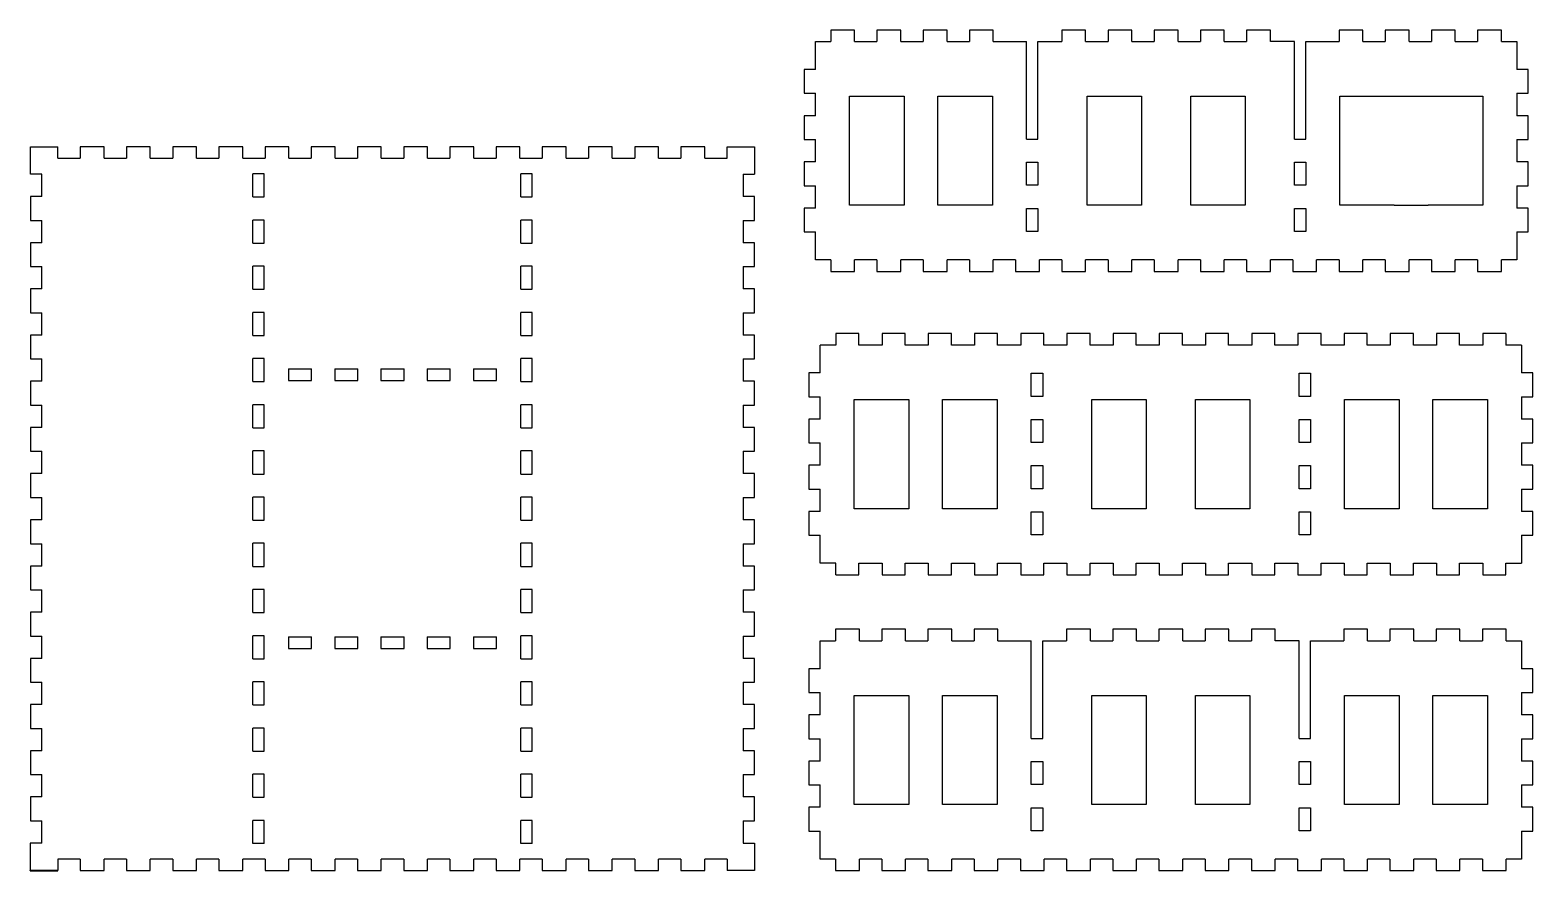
# Model space of a CAD drawing. Header units: millimetres. Extents: x -201 to 2280, y -214 to 290.
# Drawn here: x 15 to 428.1, y -0.1 to 231.1 of the extents above; entities that cross this region are included whole.
import ezdxf

# ---------------------------------------------------------------- set-up
doc = ezdxf.new("R2010")
doc.units = ezdxf.units.MM

msp = doc.modelspace()

# ---------------------------------------------------------------- linework, layer by layer
for p, q in [((230.93, 220.29), (230.93, 227.97)), ((230.93, 227.97), (235.1, 227.97)), ((241.65, 231.14), (235.1, 231.14)), ((235.1, 231.14), (235.1, 227.97)), ((241.65, 227.97), (241.65, 231.14)), ((241.65, 227.97), (247.8, 227.97)), ((254.35, 231.14), (247.8, 231.14)), ((247.8, 231.14), (247.8, 227.97)), ((254.35, 227.97), (254.35, 231.14)), ((254.35, 227.97), (260.5, 227.97)), ((267.05, 231.14), (260.5, 231.14)), ((260.5, 231.14), (260.5, 227.97)), ((267.05, 227.97), (267.05, 231.14)), ((267.05, 227.97), (273.2, 227.97)), ((279.75, 231.14), (273.2, 231.14)), ((273.2, 231.14), (273.2, 227.97)), ((279.75, 227.97), (279.75, 231.14)), ((279.75, 227.97), (288.87, 227.97)), ((288.87, 201.14), (288.87, 227.97)), ((292.04, 201.14), (292.04, 227.97)), ((292.04, 227.97), (298.6, 227.97)), ((305.15, 231.14), (298.6, 231.14)), ((298.6, 231.14), (298.6, 227.97)), ((305.15, 227.97), (305.15, 231.14)), ((305.15, 227.97), (311.3, 227.97)), ((317.85, 231.14), (311.3, 231.14)), ((311.3, 231.14), (311.3, 227.97)), ((317.85, 227.97), (317.85, 231.14)), ((317.85, 227.97), (324, 227.97)), ((330.55, 231.14), (324, 231.14)), ((324, 231.14), (324, 227.97)), ((330.55, 227.97), (330.55, 231.14)), ((330.55, 227.97), (336.7, 227.97)), ((343.25, 231.14), (336.7, 231.14)), ((336.7, 231.14), (336.7, 227.97)), ((343.25, 227.97), (343.25, 231.14)), ((343.25, 227.97), (349.4, 227.97)), ((355.95, 231.14), (349.4, 231.14)), ((349.4, 231.14), (349.4, 227.97)), ((355.95, 227.97), (355.95, 231.14)), ((362.52, 227.97), (355.95, 227.97)), ((362.52, 201.14), (362.52, 227.97)), ((365.69, 201.14), (365.69, 227.97)), ((365.69, 227.97), (374.8, 227.97)), ((381.35, 231.14), (374.8, 231.14)), ((374.8, 231.14), (374.8, 227.97)), ((381.35, 227.97), (381.35, 231.14)), ((381.35, 227.97), (387.5, 227.97)), ((394.05, 231.14), (387.5, 231.14)), ((387.5, 231.14), (387.5, 227.97)), ((394.05, 227.97), (394.05, 231.14)), ((394.05, 227.97), (400.2, 227.97)), ((406.75, 231.14), (400.2, 231.14)), ((400.2, 231.14), (400.2, 227.97)), ((406.75, 227.97), (406.75, 231.14)), ((406.75, 227.97), (412.9, 227.97)), ((419.45, 231.14), (412.9, 231.14)), ((412.9, 231.14), (412.9, 227.97)), ((419.45, 227.97), (419.45, 231.14)), ((419.45, 227.97), (423.63, 227.97)), ((423.63, 227.97), (423.63, 220.29)), ((230.93, 220.29), (227.75, 220.29)), ((227.75, 220.29), (227.75, 213.74)), ((426.8, 220.29), (423.63, 220.29)), ((426.8, 213.74), (426.8, 220.29)), ((227.75, 213.74), (230.93, 213.74)), ((230.93, 207.59), (230.93, 213.74)), ((240.24, 182.97), (240.24, 212.97)), ((240.24, 212.97), (255.24, 212.97)), ((255.24, 212.97), (255.24, 182.97)), ((264.55, 182.97), (264.55, 212.97)), ((264.55, 212.97), (279.55, 212.97)), ((279.55, 212.97), (279.55, 182.97)), ((305.53, 182.97), (305.53, 212.97)), ((305.53, 212.97), (320.53, 212.97)), ((320.53, 212.97), (320.53, 182.97)), ((334.02, 182.97), (334.02, 212.97)), ((334.02, 212.97), (349.02, 212.97)), ((349.02, 212.97), (349.02, 182.97)), ((375, 182.97), (375, 212.97)), ((375, 212.97), (390, 212.97)), ((390, 212.97), (399.32, 212.97)), ((399.32, 212.97), (414.32, 212.97)), ((414.32, 212.97), (414.32, 182.97)), ((423.63, 213.74), (423.63, 207.59)), ((423.63, 213.74), (426.8, 213.74)), ((230.93, 207.59), (227.75, 207.59)), ((227.75, 207.59), (227.75, 201.04)), ((426.8, 207.59), (423.63, 207.59)), ((426.8, 201.04), (426.8, 207.59)), ((15.1, 191.5), (15.1, 199.05)), ((15.1, 199.05), (22.65, 199.05)), ((22.65, 195.88), (22.65, 199.05)), ((35.35, 199.05), (28.8, 199.05)), ((28.8, 199.05), (28.8, 195.88)), ((35.35, 195.88), (35.35, 199.05)), ((48.05, 199.05), (41.5, 199.05)), ((41.5, 199.05), (41.5, 195.88)), ((48.05, 195.88), (48.05, 199.05)), ((60.75, 199.05), (54.2, 199.05)), ((54.2, 199.05), (54.2, 195.88)), ((60.75, 195.88), (60.75, 199.05)), ((73.45, 199.05), (66.9, 199.05)), ((66.9, 199.05), (66.9, 195.88)), ((73.45, 195.88), (73.45, 199.05)), ((86.15, 199.05), (79.6, 199.05)), ((79.6, 199.05), (79.6, 195.88)), ((86.15, 195.88), (86.15, 199.05)), ((98.85, 199.05), (92.3, 199.05)), ((92.3, 199.05), (92.3, 195.88)), ((98.85, 195.88), (98.85, 199.05)), ((111.55, 199.05), (105, 199.05)), ((105, 199.05), (105, 195.88)), ((111.55, 195.88), (111.55, 199.05)), ((124.25, 199.05), (117.7, 199.05)), ((117.7, 199.05), (117.7, 195.88)), ((124.25, 195.88), (124.25, 199.05)), ((136.95, 199.05), (130.4, 199.05)), ((130.4, 199.05), (130.4, 195.88)), ((136.95, 195.88), (136.95, 199.05)), ((149.65, 199.05), (143.1, 199.05)), ((143.1, 199.05), (143.1, 195.88)), ((149.65, 195.88), (149.65, 199.05)), ((162.35, 199.05), (155.8, 199.05)), ((155.8, 199.05), (155.8, 195.88)), ((162.35, 195.88), (162.35, 199.05)), ((175.05, 199.05), (168.5, 199.05)), ((168.5, 199.05), (168.5, 195.88)), ((175.05, 195.88), (175.05, 199.05)), ((187.75, 199.05), (181.2, 199.05)), ((181.2, 199.05), (181.2, 195.88)), ((187.75, 195.88), (187.75, 199.05)), ((200.45, 199.05), (193.9, 199.05)), ((193.9, 199.05), (193.9, 195.88)), ((200.45, 195.88), (200.45, 199.05)), ((206.6, 195.88), (206.6, 199.05)), ((206.6, 199.05), (214.15, 199.05)), ((214.15, 199.05), (214.15, 191.5)), ((227.75, 201.04), (230.93, 201.04)), ((230.93, 194.89), (230.93, 201.04)), ((288.87, 201.14), (292.04, 201.14)), ((362.52, 201.14), (365.69, 201.14)), ((423.63, 201.04), (423.63, 194.89)), ((423.63, 201.04), (426.8, 201.04)), ((22.65, 195.88), (28.8, 195.88)), ((35.35, 195.88), (41.5, 195.88)), ((48.05, 195.88), (54.2, 195.88)), ((60.75, 195.88), (66.9, 195.88)), ((73.45, 195.88), (79.6, 195.88)), ((86.15, 195.88), (92.3, 195.88)), ((98.85, 195.88), (105, 195.88)), ((111.55, 195.88), (117.7, 195.88)), ((124.25, 195.88), (130.4, 195.88)), ((136.95, 195.88), (143.1, 195.88)), ((149.65, 195.88), (155.8, 195.88)), ((162.35, 195.88), (168.5, 195.88)), ((175.05, 195.88), (181.2, 195.88)), ((187.75, 195.88), (193.9, 195.88)), ((200.45, 195.88), (206.6, 195.88)), ((230.93, 194.89), (227.75, 194.89)), ((227.75, 194.89), (227.75, 188.34)), ((288.87, 194.79), (292.04, 194.79)), ((288.87, 188.44), (288.87, 194.79)), ((292.04, 194.79), (292.04, 188.44)), ((362.52, 194.79), (365.69, 194.79)), ((362.52, 188.44), (362.52, 194.79)), ((365.69, 194.79), (365.69, 188.44)), ((426.8, 194.89), (423.63, 194.89)), ((426.8, 188.34), (426.8, 194.89)), ((18.28, 191.5), (15.1, 191.5)), ((18.28, 185.35), (18.28, 191.5)), ((79.39, 191.6), (76.21, 191.6)), ((76.21, 185.25), (76.21, 191.6)), ((79.39, 185.25), (79.39, 191.6)), ((153.04, 191.6), (149.86, 191.6)), ((149.86, 185.25), (149.86, 191.6)), ((153.04, 185.25), (153.04, 191.6)), ((210.98, 191.5), (210.98, 185.35)), ((210.98, 191.5), (214.15, 191.5)), ((227.75, 188.34), (230.93, 188.34)), ((230.93, 182.19), (230.93, 188.34)), ((292.04, 188.44), (288.87, 188.44)), ((365.69, 188.44), (362.52, 188.44)), ((423.63, 188.34), (423.63, 182.19)), ((423.63, 188.34), (426.8, 188.34)), ((18.28, 185.35), (15.1, 185.35)), ((15.1, 185.35), (15.1, 178.8)), ((76.21, 185.25), (79.39, 185.25)), ((149.86, 185.25), (153.04, 185.25)), ((214.15, 185.35), (210.98, 185.35)), ((214.15, 178.8), (214.15, 185.35)), ((230.93, 182.19), (227.75, 182.19)), ((227.75, 182.19), (227.75, 175.64)), ((255.24, 182.97), (240.24, 182.97)), ((279.55, 182.97), (264.55, 182.97)), ((288.87, 182.09), (292.04, 182.09)), ((288.87, 175.74), (288.87, 182.09)), ((292.04, 182.09), (292.04, 175.74)), ((320.53, 182.97), (305.53, 182.97)), ((349.02, 182.97), (334.02, 182.97)), ((362.52, 182.09), (365.69, 182.09)), ((362.52, 175.74), (362.52, 182.09)), ((365.69, 182.09), (365.69, 175.74)), ((390, 182.97), (375, 182.97)), ((390, 182.97), (399.32, 182.97)), ((414.32, 182.97), (399.32, 182.97)), ((426.8, 182.19), (423.63, 182.19)), ((426.8, 175.64), (426.8, 182.19)), ((15.1, 178.8), (18.28, 178.8)), ((18.28, 172.65), (18.28, 178.8)), ((79.39, 178.9), (76.21, 178.9)), ((76.21, 172.55), (76.21, 178.9)), ((79.39, 172.55), (79.39, 178.9)), ((153.04, 178.9), (149.86, 178.9)), ((149.86, 172.55), (149.86, 178.9)), ((153.04, 172.55), (153.04, 178.9)), ((210.98, 178.8), (210.98, 172.65)), ((210.98, 178.8), (214.15, 178.8)), ((227.75, 175.64), (230.93, 175.64)), ((230.93, 167.97), (230.93, 175.64)), ((292.04, 175.74), (288.87, 175.74)), ((365.69, 175.74), (362.52, 175.74)), ((423.63, 175.64), (423.63, 167.97)), ((423.63, 175.64), (426.8, 175.64)), ((18.28, 172.65), (15.1, 172.65)), ((15.1, 172.65), (15.1, 166.1)), ((76.21, 172.55), (79.39, 172.55)), ((149.86, 172.55), (153.04, 172.55)), ((214.15, 172.65), (210.98, 172.65)), ((214.15, 166.1), (214.15, 172.65)), ((15.1, 166.1), (18.28, 166.1)), ((18.28, 159.95), (18.28, 166.1)), ((79.39, 166.2), (76.21, 166.2)), ((76.21, 159.85), (76.21, 166.2)), ((79.39, 159.85), (79.39, 166.2)), ((153.04, 166.2), (149.86, 166.2)), ((149.86, 159.85), (149.86, 166.2)), ((153.04, 159.85), (153.04, 166.2)), ((210.98, 166.1), (210.98, 159.95)), ((210.98, 166.1), (214.15, 166.1)), ((235.1, 167.97), (230.93, 167.97)), ((235.1, 167.97), (235.1, 164.79)), ((241.65, 164.79), (241.65, 167.97)), ((247.8, 167.97), (241.65, 167.97)), ((247.8, 167.97), (247.8, 164.79)), ((254.35, 164.79), (254.35, 167.97)), ((260.5, 167.97), (254.35, 167.97)), ((260.5, 167.97), (260.5, 164.79)), ((267.05, 164.79), (267.05, 167.97)), ((273.2, 167.97), (267.05, 167.97)), ((273.2, 167.97), (273.2, 164.79)), ((279.75, 164.79), (279.75, 167.97)), ((285.9, 167.97), (279.75, 167.97)), ((285.9, 167.97), (285.9, 164.79)), ((292.45, 164.79), (292.45, 167.97)), ((298.6, 167.97), (292.45, 167.97)), ((298.6, 167.97), (298.6, 164.79)), ((305.15, 164.79), (305.15, 167.97)), ((311.3, 167.97), (305.15, 167.97)), ((311.3, 167.97), (311.3, 164.79)), ((317.85, 164.79), (317.85, 167.97)), ((324, 167.97), (317.85, 167.97)), ((324, 167.97), (324, 164.79)), ((330.55, 164.79), (330.55, 167.97)), ((336.7, 167.97), (330.55, 167.97)), ((336.7, 167.97), (336.7, 164.79)), ((343.25, 164.79), (343.25, 167.97)), ((349.4, 167.97), (343.25, 167.97)), ((349.4, 167.97), (349.4, 164.79)), ((355.95, 164.79), (355.95, 167.97)), ((362.1, 167.97), (355.95, 167.97)), ((362.1, 167.97), (362.1, 164.79)), ((368.65, 164.79), (368.65, 167.97)), ((374.8, 167.97), (368.65, 167.97)), ((374.8, 167.97), (374.8, 164.79)), ((381.35, 164.79), (381.35, 167.97)), ((387.5, 167.97), (381.35, 167.97)), ((387.5, 167.97), (387.5, 164.79)), ((394.05, 164.79), (394.05, 167.97)), ((400.2, 167.97), (394.05, 167.97)), ((400.2, 167.97), (400.2, 164.79)), ((406.75, 164.79), (406.75, 167.97)), ((412.9, 167.97), (406.75, 167.97)), ((412.9, 167.97), (412.9, 164.79)), ((419.45, 164.79), (419.45, 167.97)), ((423.63, 167.97), (419.45, 167.97)), ((235.1, 164.79), (241.65, 164.79)), ((247.8, 164.79), (254.35, 164.79)), ((260.5, 164.79), (267.05, 164.79)), ((273.2, 164.79), (279.75, 164.79)), ((285.9, 164.79), (292.45, 164.79)), ((298.6, 164.79), (305.15, 164.79)), ((311.3, 164.79), (317.85, 164.79)), ((324, 164.79), (330.55, 164.79)), ((336.7, 164.79), (343.25, 164.79)), ((349.4, 164.79), (355.95, 164.79)), ((362.1, 164.79), (368.65, 164.79)), ((374.8, 164.79), (381.35, 164.79)), ((387.5, 164.79), (394.05, 164.79)), ((400.2, 164.79), (406.75, 164.79)), ((412.9, 164.79), (419.45, 164.79)), ((18.28, 159.95), (15.1, 159.95)), ((15.1, 159.95), (15.1, 153.4)), ((76.21, 159.85), (79.39, 159.85)), ((149.86, 159.85), (153.04, 159.85)), ((214.15, 159.95), (210.98, 159.95)), ((214.15, 153.4), (214.15, 159.95)), ((15.1, 153.4), (18.28, 153.4)), ((18.28, 147.25), (18.28, 153.4)), ((79.39, 153.5), (76.21, 153.5)), ((76.21, 147.15), (76.21, 153.5)), ((79.39, 147.15), (79.39, 153.5)), ((153.04, 153.5), (149.86, 153.5)), ((149.86, 147.15), (149.86, 153.5)), ((153.04, 147.15), (153.04, 153.5)), ((210.98, 153.4), (210.98, 147.25)), ((210.98, 153.4), (214.15, 153.4)), ((18.28, 147.25), (15.1, 147.25)), ((15.1, 147.25), (15.1, 140.7)), ((76.21, 147.15), (79.39, 147.15)), ((149.86, 147.15), (153.04, 147.15)), ((214.15, 147.25), (210.98, 147.25)), ((214.15, 140.7), (214.15, 147.25)), ((242.85, 147.7), (236.5, 147.7)), ((236.5, 147.7), (236.5, 144.52)), ((242.85, 144.52), (242.85, 147.7)), ((255.55, 147.7), (249.2, 147.7)), ((249.2, 147.7), (249.2, 144.52)), ((255.55, 144.52), (255.55, 147.7)), ((268.25, 147.7), (261.9, 147.7)), ((261.9, 147.7), (261.9, 144.52)), ((268.25, 144.52), (268.25, 147.7)), ((280.95, 147.7), (274.6, 147.7)), ((274.6, 147.7), (274.6, 144.52)), ((280.95, 144.52), (280.95, 147.7)), ((293.65, 147.7), (287.3, 147.7)), ((287.3, 147.7), (287.3, 144.52)), ((293.65, 144.52), (293.65, 147.7)), ((306.35, 147.7), (300, 147.7)), ((300, 147.7), (300, 144.52)), ((306.35, 144.52), (306.35, 147.7)), ((319.05, 147.7), (312.7, 147.7)), ((312.7, 147.7), (312.7, 144.52)), ((319.05, 144.52), (319.05, 147.7)), ((331.75, 147.7), (325.4, 147.7)), ((325.4, 147.7), (325.4, 144.52)), ((331.75, 144.52), (331.75, 147.7)), ((344.45, 147.7), (338.1, 147.7)), ((338.1, 147.7), (338.1, 144.52)), ((344.45, 144.52), (344.45, 147.7)), ((357.15, 147.7), (350.8, 147.7)), ((350.8, 147.7), (350.8, 144.52)), ((357.15, 144.52), (357.15, 147.7)), ((369.85, 147.7), (363.5, 147.7)), ((363.5, 147.7), (363.5, 144.52)), ((369.85, 144.52), (369.85, 147.7)), ((382.55, 147.7), (376.2, 147.7)), ((376.2, 147.7), (376.2, 144.52)), ((382.55, 144.52), (382.55, 147.7)), ((395.25, 147.7), (388.9, 147.7)), ((388.9, 147.7), (388.9, 144.52)), ((395.25, 144.52), (395.25, 147.7)), ((407.95, 147.7), (401.6, 147.7)), ((401.6, 147.7), (401.6, 144.52)), ((407.95, 144.52), (407.95, 147.7)), ((420.65, 147.7), (414.3, 147.7)), ((414.3, 147.7), (414.3, 144.52)), ((420.65, 147.7), (420.65, 144.52)), ((15.1, 140.7), (18.28, 140.7)), ((18.28, 134.55), (18.28, 140.7)), ((79.39, 140.8), (76.21, 140.8)), ((76.21, 134.45), (76.21, 140.8)), ((79.39, 134.45), (79.39, 140.8)), ((153.04, 140.8), (149.86, 140.8)), ((149.86, 134.45), (149.86, 140.8)), ((153.04, 134.45), (153.04, 140.8)), ((210.98, 140.7), (210.98, 134.55)), ((210.98, 140.7), (214.15, 140.7)), ((236.5, 144.52), (232.22, 144.52)), ((232.22, 136.85), (232.22, 144.52)), ((249.2, 144.52), (242.85, 144.52)), ((261.9, 144.52), (255.55, 144.52)), ((274.6, 144.52), (268.25, 144.52)), ((287.3, 144.52), (280.95, 144.52)), ((287.3, 144.52), (287.3, 144.52)), ((300, 144.52), (293.65, 144.52)), ((312.7, 144.52), (306.35, 144.52)), ((325.4, 144.52), (319.05, 144.52)), ((338.1, 144.52), (331.75, 144.52)), ((350.8, 144.52), (344.45, 144.52)), ((363.5, 144.52), (357.15, 144.52)), ((376.2, 144.52), (369.85, 144.52)), ((388.9, 144.52), (382.55, 144.52)), ((401.6, 144.52), (395.25, 144.52)), ((414.3, 144.52), (407.95, 144.52)), ((424.92, 144.52), (420.65, 144.52)), ((424.92, 144.52), (424.92, 136.85)), ((86.05, 137.94), (86.05, 134.76)), ((86.05, 137.94), (92.4, 137.94)), ((92.4, 134.76), (92.4, 137.94)), ((98.75, 137.94), (98.75, 134.76)), ((98.75, 137.94), (105.1, 137.94)), ((105.1, 134.76), (105.1, 137.94)), ((111.45, 137.94), (111.45, 134.76)), ((111.45, 137.94), (117.8, 137.94)), ((117.8, 134.76), (117.8, 137.94)), ((124.15, 137.94), (124.15, 134.76)), ((124.15, 137.94), (130.5, 137.94)), ((130.5, 134.76), (130.5, 137.94)), ((136.85, 137.94), (136.85, 134.76)), ((136.85, 137.94), (143.2, 137.94)), ((143.2, 134.76), (143.2, 137.94)), ((232.22, 136.85), (229.05, 136.85)), ((229.05, 136.85), (229.05, 130.3)), ((290.16, 136.75), (293.34, 136.75)), ((290.16, 130.4), (290.16, 136.75)), ((293.34, 136.75), (293.34, 130.4)), ((363.81, 136.75), (366.99, 136.75)), ((363.81, 130.4), (363.81, 136.75)), ((366.99, 136.75), (366.99, 130.4)), ((428.1, 136.85), (424.92, 136.85)), ((428.1, 130.3), (428.1, 136.85)), ((18.28, 134.55), (15.1, 134.55)), ((15.1, 134.55), (15.1, 128)), ((76.21, 134.45), (79.39, 134.45)), ((86.05, 134.76), (92.4, 134.76)), ((98.75, 134.76), (105.1, 134.76)), ((111.45, 134.76), (117.8, 134.76)), ((124.15, 134.76), (130.5, 134.76)), ((136.85, 134.76), (143.2, 134.76)), ((149.86, 134.45), (153.04, 134.45)), ((214.15, 134.55), (210.98, 134.55)), ((214.15, 128), (214.15, 134.55)), ((79.39, 128.1), (76.21, 128.1)), ((76.21, 121.75), (76.21, 128.1)), ((79.39, 121.75), (79.39, 128.1)), ((153.04, 128.1), (149.86, 128.1)), ((149.86, 121.75), (149.86, 128.1)), ((153.04, 121.75), (153.04, 128.1)), ((229.05, 130.3), (232.22, 130.3)), ((232.22, 124.15), (232.22, 130.3)), ((241.54, 99.52), (241.54, 129.52)), ((241.54, 129.52), (256.54, 129.52)), ((256.54, 129.52), (256.54, 99.52)), ((265.85, 99.52), (265.85, 129.52)), ((265.85, 129.52), (280.85, 129.52)), ((280.85, 129.52), (280.85, 99.52)), ((293.34, 130.4), (290.16, 130.4)), ((306.83, 99.52), (306.83, 129.52)), ((306.83, 129.52), (321.83, 129.52)), ((321.83, 129.52), (321.83, 99.52)), ((335.32, 99.52), (335.32, 129.52)), ((335.32, 129.52), (350.32, 129.52)), ((350.32, 129.52), (350.32, 99.52)), ((366.99, 130.4), (363.81, 130.4)), ((376.3, 99.52), (376.3, 129.52)), ((376.3, 129.52), (391.3, 129.52)), ((391.3, 129.52), (391.3, 99.52)), ((400.61, 99.52), (400.61, 129.52)), ((400.61, 129.52), (415.61, 129.52)), ((415.61, 129.52), (415.61, 99.52)), ((424.92, 130.3), (424.92, 124.15)), ((424.92, 130.3), (428.1, 130.3)), ((15.1, 128), (18.28, 128)), ((18.28, 121.85), (18.28, 128)), ((210.98, 128), (210.98, 121.85)), ((210.98, 128), (214.15, 128)), ((232.22, 124.15), (229.05, 124.15)), ((229.05, 124.15), (229.05, 117.6)), ((290.16, 124.05), (293.34, 124.05)), ((290.16, 117.7), (290.16, 124.05)), ((293.34, 124.05), (293.34, 117.7)), ((363.81, 124.05), (366.99, 124.05)), ((363.81, 117.7), (363.81, 124.05)), ((366.99, 124.05), (366.99, 117.7)), ((428.1, 124.15), (424.92, 124.15)), ((428.1, 117.6), (428.1, 124.15)), ((18.28, 121.85), (15.1, 121.85)), ((15.1, 121.85), (15.1, 115.3)), ((76.21, 121.75), (79.39, 121.75)), ((149.86, 121.75), (153.04, 121.75)), ((214.15, 121.85), (210.98, 121.85)), ((214.15, 115.3), (214.15, 121.85)), ((229.05, 117.6), (232.22, 117.6)), ((232.22, 111.45), (232.22, 117.6)), ((293.34, 117.7), (290.16, 117.7)), ((366.99, 117.7), (363.81, 117.7)), ((424.92, 117.6), (424.92, 111.45)), ((424.92, 117.6), (428.1, 117.6)), ((15.1, 115.3), (18.28, 115.3)), ((18.28, 109.15), (18.28, 115.3)), ((79.39, 115.4), (76.21, 115.4)), ((76.21, 109.05), (76.21, 115.4)), ((79.39, 109.05), (79.39, 115.4)), ((153.04, 115.4), (149.86, 115.4)), ((149.86, 109.05), (149.86, 115.4)), ((153.04, 109.05), (153.04, 115.4)), ((210.98, 115.3), (210.98, 109.15)), ((210.98, 115.3), (214.15, 115.3)), ((18.28, 109.15), (15.1, 109.15)), ((15.1, 109.15), (15.1, 102.6)), ((76.21, 109.05), (79.39, 109.05)), ((149.86, 109.05), (153.04, 109.05)), ((214.15, 109.15), (210.98, 109.15)), ((214.15, 102.6), (214.15, 109.15)), ((232.22, 111.45), (229.05, 111.45)), ((229.05, 111.45), (229.05, 104.9)), ((290.16, 111.35), (293.34, 111.35)), ((290.16, 105), (290.16, 111.35)), ((293.34, 111.35), (293.34, 105)), ((363.81, 111.35), (366.99, 111.35)), ((363.81, 105), (363.81, 111.35)), ((366.99, 111.35), (366.99, 105)), ((428.1, 111.45), (424.92, 111.45)), ((428.1, 104.9), (428.1, 111.45)), ((229.05, 104.9), (232.22, 104.9)), ((232.22, 98.75), (232.22, 104.9)), ((293.34, 105), (290.16, 105)), ((366.99, 105), (363.81, 105)), ((424.92, 104.9), (424.92, 98.75)), ((424.92, 104.9), (428.1, 104.9)), ((15.1, 102.6), (18.28, 102.6)), ((18.28, 96.45), (18.28, 102.6)), ((79.39, 102.7), (76.21, 102.7)), ((76.21, 96.35), (76.21, 102.7)), ((79.39, 96.35), (79.39, 102.7)), ((153.04, 102.7), (149.86, 102.7)), ((149.86, 96.35), (149.86, 102.7)), ((153.04, 96.35), (153.04, 102.7)), ((210.98, 102.6), (210.98, 96.45)), ((210.98, 102.6), (214.15, 102.6)), ((256.54, 99.52), (241.54, 99.52)), ((280.85, 99.52), (265.85, 99.52)), ((321.83, 99.52), (306.83, 99.52)), ((350.32, 99.52), (335.32, 99.52)), ((391.3, 99.52), (376.3, 99.52)), ((415.61, 99.52), (400.61, 99.52)), ((18.28, 96.45), (15.1, 96.45)), ((15.1, 96.45), (15.1, 89.9)), ((76.21, 96.35), (79.39, 96.35)), ((149.86, 96.35), (153.04, 96.35)), ((214.15, 96.45), (210.98, 96.45)), ((214.15, 89.9), (214.15, 96.45)), ((232.22, 98.75), (229.05, 98.75)), ((229.05, 98.75), (229.05, 92.2)), ((290.16, 98.65), (293.34, 98.65)), ((290.16, 92.3), (290.16, 98.65)), ((293.34, 98.65), (293.34, 92.3)), ((363.81, 98.65), (366.99, 98.65)), ((363.81, 92.3), (363.81, 98.65)), ((366.99, 98.65), (366.99, 92.3)), ((428.1, 98.75), (424.92, 98.75)), ((428.1, 92.2), (428.1, 98.75)), ((229.05, 92.2), (232.22, 92.2)), ((232.22, 84.52), (232.22, 92.2)), ((293.34, 92.3), (290.16, 92.3)), ((366.99, 92.3), (363.81, 92.3)), ((424.92, 92.2), (424.92, 84.52)), ((424.92, 92.2), (428.1, 92.2)), ((15.1, 89.9), (18.28, 89.9)), ((18.28, 83.75), (18.28, 89.9)), ((79.39, 90), (76.21, 90)), ((76.21, 83.65), (76.21, 90)), ((79.39, 83.65), (79.39, 90)), ((153.04, 90), (149.86, 90)), ((149.86, 83.65), (149.86, 90)), ((153.04, 83.65), (153.04, 90)), ((210.98, 89.9), (210.98, 83.75)), ((210.98, 89.9), (214.15, 89.9)), ((18.28, 83.75), (15.1, 83.75)), ((15.1, 83.75), (15.1, 77.2)), ((76.21, 83.65), (79.39, 83.65)), ((149.86, 83.65), (153.04, 83.65)), ((214.15, 83.75), (210.98, 83.75)), ((214.15, 77.2), (214.15, 83.75)), ((236.5, 84.52), (232.22, 84.52)), ((236.5, 81.35), (236.5, 84.52)), ((242.85, 81.35), (242.85, 84.52)), ((242.85, 84.52), (249.2, 84.52)), ((249.2, 84.52), (249.2, 81.35)), ((255.55, 81.35), (255.55, 84.52)), ((255.55, 84.52), (261.9, 84.52)), ((261.9, 84.52), (261.9, 81.35)), ((268.25, 81.35), (268.25, 84.52)), ((268.25, 84.52), (274.6, 84.52)), ((274.6, 84.52), (274.6, 81.35)), ((280.95, 81.35), (280.95, 84.52)), ((280.95, 84.52), (287.3, 84.52)), ((287.3, 84.52), (287.3, 81.35)), ((293.65, 81.35), (293.65, 84.52)), ((293.65, 84.52), (300, 84.52)), ((300, 84.52), (300, 81.35)), ((306.35, 81.35), (306.35, 84.52)), ((306.35, 84.52), (312.7, 84.52)), ((312.7, 84.52), (312.7, 81.35)), ((319.05, 81.35), (319.05, 84.52)), ((319.05, 84.52), (325.4, 84.52)), ((325.4, 84.52), (325.4, 81.35)), ((331.75, 81.35), (331.75, 84.52)), ((331.75, 84.52), (338.1, 84.52)), ((338.1, 84.52), (338.1, 81.35)), ((344.45, 81.35), (344.45, 84.52)), ((344.45, 84.52), (350.8, 84.52)), ((350.8, 84.52), (350.8, 81.35)), ((357.15, 81.35), (357.15, 84.52)), ((357.15, 84.52), (363.5, 84.52)), ((363.5, 84.52), (363.5, 81.35)), ((369.85, 81.35), (369.85, 84.52)), ((369.85, 84.52), (369.85, 84.52)), ((369.85, 84.52), (376.2, 84.52)), ((376.2, 84.52), (376.2, 81.35)), ((382.55, 81.35), (382.55, 84.52)), ((382.55, 84.52), (388.9, 84.52)), ((388.9, 84.52), (388.9, 81.35)), ((395.25, 81.35), (395.25, 84.52)), ((395.25, 84.52), (401.6, 84.52)), ((401.6, 84.52), (401.6, 81.35)), ((407.95, 81.35), (407.95, 84.52)), ((407.95, 84.52), (414.3, 84.52)), ((414.3, 84.52), (414.3, 81.35)), ((420.65, 81.35), (420.65, 84.52)), ((420.65, 84.52), (424.92, 84.52)), ((236.5, 81.35), (242.85, 81.35)), ((249.2, 81.35), (255.55, 81.35)), ((261.9, 81.35), (268.25, 81.35)), ((274.6, 81.35), (280.95, 81.35)), ((287.3, 81.35), (293.65, 81.35)), ((300, 81.35), (306.35, 81.35)), ((312.7, 81.35), (319.05, 81.35)), ((325.4, 81.35), (331.75, 81.35)), ((338.1, 81.35), (344.45, 81.35)), ((350.8, 81.35), (357.15, 81.35)), ((363.5, 81.35), (369.85, 81.35)), ((376.2, 81.35), (382.55, 81.35)), ((388.9, 81.35), (395.25, 81.35)), ((401.6, 81.35), (407.95, 81.35)), ((414.3, 81.35), (420.65, 81.35)), ((15.1, 77.2), (18.28, 77.2)), ((18.28, 71.05), (18.28, 77.2)), ((79.39, 77.3), (76.21, 77.3)), ((76.21, 70.95), (76.21, 77.3)), ((79.39, 70.95), (79.39, 77.3)), ((153.04, 77.3), (149.86, 77.3)), ((149.86, 70.95), (149.86, 77.3)), ((153.04, 70.95), (153.04, 77.3)), ((210.98, 77.2), (210.98, 71.05)), ((210.98, 77.2), (214.15, 77.2)), ((18.28, 71.05), (15.1, 71.05)), ((15.1, 71.05), (15.1, 64.5)), ((76.21, 70.95), (79.39, 70.95)), ((149.86, 70.95), (153.04, 70.95)), ((214.15, 71.05), (210.98, 71.05)), ((214.15, 64.5), (214.15, 71.05)), ((242.95, 66.35), (236.4, 66.35)), ((236.4, 66.35), (236.4, 63.17)), ((242.95, 63.17), (242.95, 66.35)), ((255.65, 66.35), (249.1, 66.35)), ((249.1, 66.35), (249.1, 63.17)), ((255.65, 63.17), (255.65, 66.35)), ((268.35, 66.35), (261.8, 66.35)), ((261.8, 66.35), (261.8, 63.17)), ((268.35, 63.17), (268.35, 66.35)), ((281.05, 66.35), (274.5, 66.35)), ((274.5, 66.35), (274.5, 63.17)), ((281.05, 63.17), (281.05, 66.35)), ((306.45, 66.35), (299.9, 66.35)), ((299.9, 66.35), (299.9, 63.17)), ((306.45, 63.17), (306.45, 66.35)), ((319.15, 66.35), (312.6, 66.35)), ((312.6, 66.35), (312.6, 63.17)), ((319.15, 63.17), (319.15, 66.35)), ((331.85, 66.35), (325.3, 66.35)), ((325.3, 66.35), (325.3, 63.17)), ((331.85, 63.17), (331.85, 66.35)), ((344.55, 66.35), (338, 66.35)), ((338, 66.35), (338, 63.17)), ((344.55, 63.17), (344.55, 66.35)), ((357.25, 66.35), (350.7, 66.35)), ((350.7, 66.35), (350.7, 63.17)), ((357.25, 63.17), (357.25, 66.35)), ((382.65, 66.35), (376.1, 66.35)), ((376.1, 66.35), (376.1, 63.17)), ((382.65, 63.17), (382.65, 66.35)), ((395.35, 66.35), (388.8, 66.35)), ((388.8, 66.35), (388.8, 63.17)), ((395.35, 63.17), (395.35, 66.35)), ((408.05, 66.35), (401.5, 66.35)), ((401.5, 66.35), (401.5, 63.17)), ((408.05, 63.17), (408.05, 66.35)), ((420.75, 66.35), (414.2, 66.35)), ((414.2, 66.35), (414.2, 63.17)), ((420.75, 63.17), (420.75, 66.35)), ((15.1, 64.5), (18.28, 64.5)), ((18.28, 58.35), (18.28, 64.5)), ((79.39, 64.6), (76.21, 64.6)), ((76.21, 58.25), (76.21, 64.6)), ((79.39, 58.25), (79.39, 64.6)), ((86.05, 64.29), (86.05, 61.11)), ((86.05, 64.29), (92.4, 64.29)), ((92.4, 61.11), (92.4, 64.29)), ((98.75, 64.29), (98.75, 61.11)), ((98.75, 64.29), (105.1, 64.29)), ((105.1, 61.11), (105.1, 64.29)), ((111.45, 64.29), (111.45, 61.11)), ((111.45, 64.29), (117.8, 64.29)), ((117.8, 61.11), (117.8, 64.29)), ((124.15, 64.29), (124.15, 61.11)), ((124.15, 64.29), (130.5, 64.29)), ((130.5, 61.11), (130.5, 64.29)), ((136.85, 64.29), (136.85, 61.11)), ((136.85, 64.29), (143.2, 64.29)), ((143.2, 61.11), (143.2, 64.29)), ((153.04, 64.6), (149.86, 64.6)), ((149.86, 58.25), (149.86, 64.6)), ((153.04, 58.25), (153.04, 64.6)), ((210.98, 64.5), (210.98, 58.35)), ((210.98, 64.5), (214.15, 64.5)), ((232.22, 55.5), (232.22, 63.17)), ((232.22, 63.17), (236.4, 63.17)), ((242.95, 63.17), (249.1, 63.17)), ((255.65, 63.17), (261.8, 63.17)), ((268.35, 63.17), (274.5, 63.17)), ((281.05, 63.17), (290.16, 63.17)), ((290.16, 36.35), (290.16, 63.17)), ((293.34, 36.35), (293.34, 63.17)), ((293.34, 63.17), (299.9, 63.17)), ((306.45, 63.17), (312.6, 63.17)), ((319.15, 63.17), (325.3, 63.17)), ((331.85, 63.17), (338, 63.17)), ((344.55, 63.17), (350.7, 63.17)), ((363.81, 63.17), (357.25, 63.17)), ((363.81, 36.35), (363.81, 63.17)), ((366.99, 36.35), (366.99, 63.17)), ((366.99, 63.17), (376.1, 63.17)), ((382.65, 63.17), (388.8, 63.17)), ((395.35, 63.17), (401.5, 63.17)), ((408.05, 63.17), (414.2, 63.17)), ((420.75, 63.17), (424.92, 63.17)), ((424.92, 63.17), (424.92, 55.5)), ((18.28, 58.35), (15.1, 58.35)), ((15.1, 58.35), (15.1, 51.8)), ((76.21, 58.25), (79.39, 58.25)), ((86.05, 61.11), (92.4, 61.11)), ((98.75, 61.11), (105.1, 61.11)), ((111.45, 61.11), (117.8, 61.11)), ((124.15, 61.11), (130.5, 61.11)), ((136.85, 61.11), (143.2, 61.11)), ((149.86, 58.25), (153.04, 58.25)), ((214.15, 58.35), (210.98, 58.35)), ((214.15, 51.8), (214.15, 58.35)), ((232.22, 55.5), (229.05, 55.5)), ((229.05, 55.5), (229.05, 48.95)), ((428.1, 55.5), (424.92, 55.5)), ((428.1, 48.95), (428.1, 55.5)), ((15.1, 51.8), (18.28, 51.8)), ((18.28, 45.65), (18.28, 51.8)), ((79.39, 51.9), (76.21, 51.9)), ((76.21, 45.55), (76.21, 51.9)), ((79.39, 45.55), (79.39, 51.9)), ((153.04, 51.9), (149.86, 51.9)), ((149.86, 45.55), (149.86, 51.9)), ((153.04, 45.55), (153.04, 51.9)), ((210.98, 51.8), (210.98, 45.65)), ((210.98, 51.8), (214.15, 51.8)), ((18.28, 45.65), (15.1, 45.65)), ((15.1, 45.65), (15.1, 39.1)), ((76.21, 45.55), (79.39, 45.55)), ((149.86, 45.55), (153.04, 45.55)), ((214.15, 45.65), (210.98, 45.65)), ((214.15, 39.1), (214.15, 45.65)), ((229.05, 48.95), (232.22, 48.95)), ((232.22, 42.8), (232.22, 48.95)), ((241.54, 18.17), (241.54, 48.17)), ((241.54, 48.17), (256.54, 48.17)), ((256.54, 48.17), (256.54, 18.17)), ((265.85, 18.17), (265.85, 48.17)), ((265.85, 48.17), (280.85, 48.17)), ((280.85, 48.17), (280.85, 18.17)), ((306.83, 18.17), (306.83, 48.17)), ((306.83, 48.17), (321.83, 48.17)), ((321.83, 48.17), (321.83, 18.17)), ((335.32, 18.17), (335.32, 48.17)), ((335.32, 48.17), (350.32, 48.17)), ((350.32, 48.17), (350.32, 18.17)), ((376.3, 18.17), (376.3, 48.17)), ((376.3, 48.17), (391.3, 48.17)), ((391.3, 48.17), (391.3, 18.17)), ((400.61, 18.17), (400.61, 48.17)), ((400.61, 48.17), (415.61, 48.17)), ((415.61, 48.17), (415.61, 18.17)), ((424.92, 48.95), (424.92, 42.8)), ((424.92, 48.95), (428.1, 48.95)), ((232.22, 42.8), (229.05, 42.8)), ((229.05, 42.8), (229.05, 36.25)), ((428.1, 42.8), (424.92, 42.8)), ((428.1, 36.25), (428.1, 42.8)), ((15.1, 39.1), (18.28, 39.1)), ((18.28, 32.95), (18.28, 39.1)), ((79.39, 39.2), (76.21, 39.2)), ((76.21, 32.85), (76.21, 39.2)), ((79.39, 32.85), (79.39, 39.2)), ((153.04, 39.2), (149.86, 39.2)), ((149.86, 32.85), (149.86, 39.2)), ((153.04, 32.85), (153.04, 39.2)), ((210.98, 39.1), (210.98, 32.95)), ((210.98, 39.1), (214.15, 39.1)), ((229.05, 36.25), (232.22, 36.25)), ((232.22, 30.1), (232.22, 36.25)), ((290.16, 36.35), (293.34, 36.35)), ((363.81, 36.35), (366.99, 36.35)), ((424.92, 36.25), (424.92, 30.1)), ((424.92, 36.25), (428.1, 36.25)), ((18.28, 32.95), (15.1, 32.95)), ((15.1, 32.95), (15.1, 26.4)), ((76.21, 32.85), (79.39, 32.85)), ((149.86, 32.85), (153.04, 32.85)), ((214.15, 32.95), (210.98, 32.95)), ((214.15, 26.4), (214.15, 32.95)), ((232.22, 30.1), (229.05, 30.1)), ((229.05, 30.1), (229.05, 23.55)), ((290.16, 30), (293.34, 30)), ((290.16, 23.65), (290.16, 30)), ((293.34, 30), (293.34, 23.65)), ((363.81, 30), (366.99, 30)), ((363.81, 23.65), (363.81, 30)), ((366.99, 30), (366.99, 23.65)), ((428.1, 30.1), (424.92, 30.1)), ((428.1, 23.55), (428.1, 30.1)), ((15.1, 26.4), (18.28, 26.4)), ((18.28, 20.25), (18.28, 26.4)), ((79.39, 26.5), (76.21, 26.5)), ((76.21, 20.15), (76.21, 26.5)), ((79.39, 20.15), (79.39, 26.5)), ((153.04, 26.5), (149.86, 26.5)), ((149.86, 20.15), (149.86, 26.5)), ((153.04, 20.15), (153.04, 26.5)), ((210.98, 26.4), (210.98, 20.25)), ((210.98, 26.4), (214.15, 26.4)), ((229.05, 23.55), (232.22, 23.55)), ((232.22, 17.4), (232.22, 23.55)), ((293.34, 23.65), (290.16, 23.65)), ((366.99, 23.65), (363.81, 23.65)), ((424.92, 23.55), (424.92, 17.4)), ((424.92, 23.55), (428.1, 23.55)), ((18.28, 20.25), (15.1, 20.25)), ((15.1, 20.25), (15.1, 13.7)), ((76.21, 20.15), (79.39, 20.15)), ((149.86, 20.15), (153.04, 20.15)), ((214.15, 20.25), (210.98, 20.25)), ((214.15, 13.7), (214.15, 20.25)), ((232.22, 17.4), (229.05, 17.4)), ((229.05, 17.4), (229.05, 10.85)), ((256.54, 18.17), (241.54, 18.17)), ((280.85, 18.17), (265.85, 18.17)), ((290.16, 17.3), (293.34, 17.3)), ((290.16, 10.95), (290.16, 17.3)), ((293.34, 17.3), (293.34, 10.95)), ((321.83, 18.17), (306.83, 18.17)), ((350.32, 18.17), (335.32, 18.17)), ((363.81, 17.3), (366.99, 17.3)), ((363.81, 10.95), (363.81, 17.3)), ((366.99, 17.3), (366.99, 10.95)), ((391.3, 18.17), (376.3, 18.17)), ((415.61, 18.17), (400.61, 18.17)), ((428.1, 17.4), (424.92, 17.4)), ((428.1, 10.85), (428.1, 17.4)), ((15.1, 13.7), (18.28, 13.7)), ((18.28, 7.55), (18.28, 13.7)), ((79.39, 13.8), (76.21, 13.8)), ((76.21, 7.45), (76.21, 13.8)), ((79.39, 7.45), (79.39, 13.8)), ((153.04, 13.8), (149.86, 13.8)), ((149.86, 7.45), (149.86, 13.8)), ((153.04, 7.45), (153.04, 13.8)), ((210.98, 13.7), (210.98, 7.55)), ((210.98, 13.7), (214.15, 13.7)), ((229.05, 10.85), (232.22, 10.85)), ((232.22, 3.17), (232.22, 10.85)), ((293.34, 10.95), (290.16, 10.95)), ((366.99, 10.95), (363.81, 10.95)), ((424.92, 10.85), (424.92, 3.17)), ((424.92, 10.85), (428.1, 10.85)), ((15.1, 7.55), (15, 7.55)), ((15, 7.55), (15, 0)), ((18.28, 7.55), (15.1, 7.55)), ((15.1, 0), (15.1, 7.55)), ((79.39, 7.45), (76.21, 7.45)), ((153.04, 7.45), (149.86, 7.45)), ((210.98, 7.55), (214.15, 7.55)), ((214.15, 7.55), (214.15, 0)), ((28.8, 3.17), (22.65, 3.17)), ((22.65, 3.17), (22.65, 0)), ((28.8, 3.17), (28.8, 0)), ((28.8, 0), (35.35, 0)), ((35.35, 0), (35.35, 3.17)), ((41.5, 3.17), (35.35, 3.17)), ((41.5, 3.17), (41.5, 0)), ((41.5, 0), (48.05, 0)), ((48.05, 0), (48.05, 3.17)), ((54.2, 3.17), (48.05, 3.17)), ((54.2, 3.17), (54.2, 0)), ((54.2, 0), (60.75, 0)), ((60.75, 0), (60.75, 3.17)), ((66.9, 3.17), (60.75, 3.17)), ((66.9, 3.17), (66.9, 0)), ((66.9, 0), (73.45, 0)), ((73.45, 0), (73.45, 3.17)), ((79.6, 3.17), (73.45, 3.17)), ((79.6, 3.17), (79.6, 0)), ((92.3, 3.17), (86.15, 3.17)), ((86.15, 0), (86.15, 3.17)), ((92.3, 3.17), (92.3, 0)), ((105, 3.17), (98.85, 3.17)), ((98.85, 0), (98.85, 3.17)), ((105, 3.17), (105, 0)), ((117.7, 3.17), (111.55, 3.17)), ((111.55, 0), (111.55, 3.17)), ((117.7, 3.17), (117.7, 0)), ((130.4, 3.17), (124.25, 3.17)), ((124.25, 0), (124.25, 3.17)), ((130.4, 3.17), (130.4, 0)), ((143.1, 3.17), (136.95, 3.17)), ((136.95, 0), (136.95, 3.17)), ((143.1, 3.17), (143.1, 0)), ((155.8, 3.17), (149.65, 3.17)), ((149.65, 0), (149.65, 3.17)), ((155.8, 3.17), (155.8, 0)), ((168.5, 3.17), (162.35, 3.17)), ((162.35, 0), (162.35, 3.17)), ((168.5, 3.17), (168.5, 0)), ((181.2, 3.17), (175.05, 3.17)), ((175.05, 0), (175.05, 3.17)), ((181.2, 3.17), (181.2, 0)), ((193.9, 3.17), (187.75, 3.17)), ((187.75, 0), (187.75, 3.17)), ((193.9, 3.17), (193.9, 0)), ((206.6, 3.17), (200.45, 3.17)), ((200.45, 0), (200.45, 3.17)), ((206.6, 3.17), (206.6, 0)), ((236.4, 3.17), (232.22, 3.17)), ((236.4, 3.17), (236.4, 0)), ((242.95, 0), (242.95, 3.17)), ((249.1, 3.17), (242.95, 3.17)), ((249.1, 3.17), (249.1, 0)), ((255.65, 0), (255.65, 3.17)), ((261.8, 3.17), (255.65, 3.17)), ((261.8, 3.17), (261.8, 0)), ((268.35, 0), (268.35, 3.17)), ((274.5, 3.17), (268.35, 3.17)), ((274.5, 3.17), (274.5, 0)), ((281.05, 0), (281.05, 3.17)), ((287.2, 3.17), (281.05, 3.17)), ((287.2, 3.17), (287.2, 0)), ((293.75, 0), (293.75, 3.17)), ((299.9, 3.17), (293.75, 3.17)), ((299.9, 3.17), (299.9, 0)), ((306.45, 0), (306.45, 3.17)), ((312.6, 3.17), (306.45, 3.17)), ((312.6, 3.17), (312.6, 0)), ((319.15, 0), (319.15, 3.17)), ((325.3, 3.17), (319.15, 3.17)), ((325.3, 3.17), (325.3, 0)), ((331.85, 0), (331.85, 3.17)), ((338, 3.17), (331.85, 3.17)), ((338, 3.17), (338, 0)), ((344.55, 0), (344.55, 3.17)), ((350.7, 3.17), (344.55, 3.17)), ((350.7, 3.17), (350.7, 0)), ((357.25, 0), (357.25, 3.17)), ((363.4, 3.17), (357.25, 3.17)), ((363.4, 3.17), (363.4, 0)), ((369.95, 0), (369.95, 3.17)), ((376.1, 3.17), (369.95, 3.17)), ((376.1, 3.17), (376.1, 0)), ((382.65, 0), (382.65, 3.17)), ((388.8, 3.17), (382.65, 3.17)), ((388.8, 3.17), (388.8, 0)), ((395.35, 0), (395.35, 3.17)), ((401.5, 3.17), (395.35, 3.17)), ((401.5, 3.17), (401.5, 0)), ((408.05, 0), (408.05, 3.17)), ((414.2, 3.17), (408.05, 3.17)), ((414.2, 3.17), (414.2, 0)), ((420.75, 0), (420.75, 3.17)), ((424.92, 3.17), (420.75, 3.17)), ((22.55, 0), (15, 0)), ((15, -0.1), (15, 0)), ((15, -0.1), (22.55, -0.1)), ((22.55, -0.1), (22.65, -0.1)), ((79.6, 0), (86.15, 0)), ((92.3, 0), (98.85, 0)), ((105, 0), (111.55, 0)), ((117.7, 0), (124.25, 0)), ((130.4, 0), (136.95, 0)), ((143.1, 0), (149.65, 0)), ((155.8, 0), (162.35, 0)), ((168.5, 0), (175.05, 0)), ((181.2, 0), (187.75, 0)), ((193.9, 0), (200.45, 0)), ((214.15, 0), (206.6, 0)), ((236.4, 0), (242.95, 0)), ((249.1, 0), (255.65, 0)), ((261.8, 0), (268.35, 0)), ((274.5, 0), (281.05, 0)), ((287.2, 0), (293.75, 0)), ((299.9, 0), (306.45, 0)), ((312.6, 0), (319.15, 0)), ((325.3, 0), (331.85, 0)), ((338, 0), (344.55, 0)), ((350.7, 0), (357.25, 0)), ((363.4, 0), (369.95, 0)), ((376.1, 0), (382.65, 0)), ((388.8, 0), (395.35, 0)), ((401.5, 0), (408.05, 0)), ((414.2, 0), (420.75, 0))]:
    msp.add_line(p, q)

doc.saveas('drawing.dxf')
